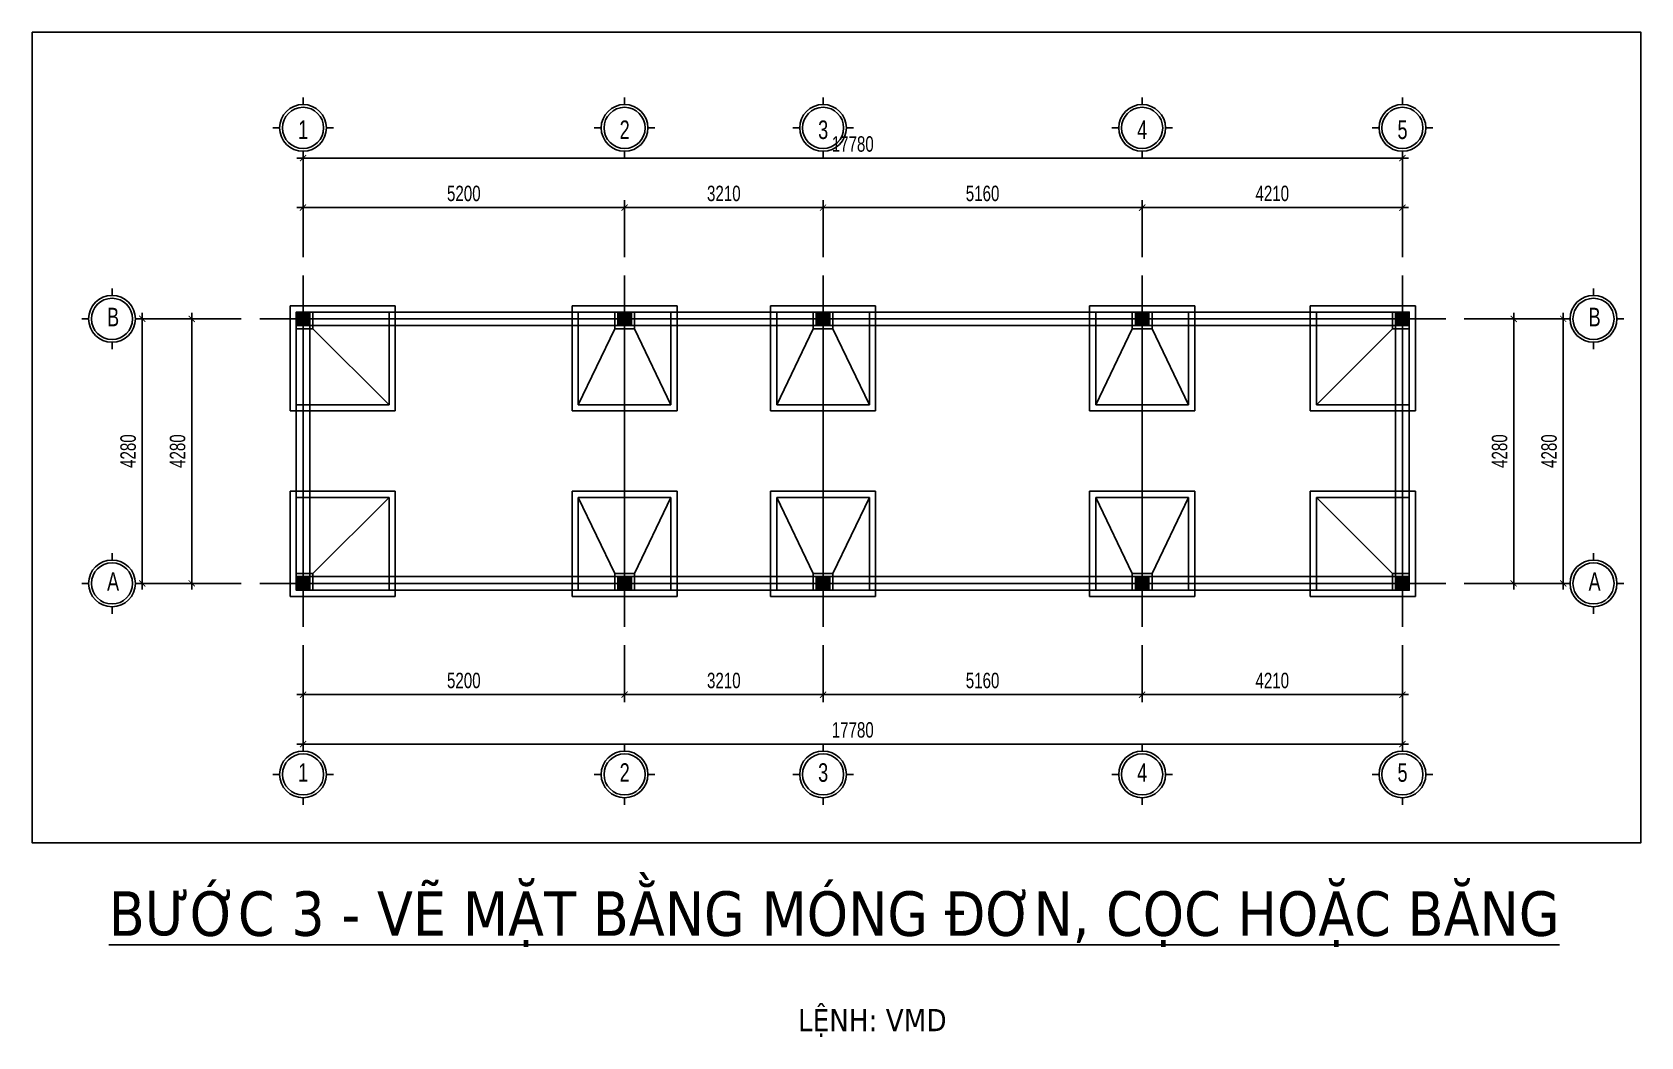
# Model space of a CAD drawing. Header units: inches. Extents: x 442278 to 842836, y -356313 to 59457.
# Drawn here: x 623288 to 649305, y -46742 to -30487 of the extents above; entities that cross this region are included whole.
import ezdxf

# ---------------------------------------------------------------- set-up
doc = ezdxf.new("R2010")
doc.units = ezdxf.units.IN
doc.header["$LTSCALE"] = 250
doc.header["$MEASUREMENT"] = 0
doc.linetypes.add('CENTER', pattern=[50.8, 31.75, -6.35, 6.35, -6.35])
for name, color, linetype in [('LA.BT', 7, 'Continuous'), ('LA.DIM', 251, 'Continuous'), ('LA.KHAC', 252, 'Continuous'), ('LA.TEXT', 60, 'Continuous'), ('LA.TRUC', 251, 'CENTER'), ('XDIT-BT', 7, 'Continuous'), ('XDIT-MANH', 252, 'Continuous')]:
    doc.layers.add(name, color=color, linetype=linetype)
doc.styles.add('AVANTH', font='')
doc.styles.add('S.STEXT', font='arial.ttf', dxfattribs={"width": 0.7})
doc.styles.get('AVANTH').set_extended_font_data('.VnAvantH')
doc.dimstyles.new('S.DIM100', dxfattribs={"dimtxt": 250, "dimasz": 100, "dimexe": 120, "dimexo": 0, "dimgap": 100, "dimtad": 1, "dimdec": 0, "dimzin": 13, "dimdsep": 46, "dimtxsty": 'S.STEXT', "dimblk": 'ARCHTICK', "dimblk1": 'ARCHTICK', "dimcen": 0, "dimdle": 100, "dimclrd": 251, "dimclre": 251, "dimclrt": 60, "dimadec": 0, "dimazin": 0, "dimtfac": 1, "dimtdec": 0, "dimtix": 1, "dimtmove": 2, "dimatfit": 3, "dimfxl": 1, "dimtolj": 1, "dimtzin": 13, "dimarcsym": 0})

# ---------------------------------------------------------------- blocks, each defined once
blk = doc.blocks.new('_ArchTick')
at = {"color": 0, "linetype": 'ByBlock', "const_width": 0.15}
blk.add_lwpolyline([(-0.5, -0.5), (0.5, 0.5)], dxfattribs=at)
blk = doc.blocks.new('*D289')
at = {"layer": 'DEFPOINTS', "color": 0, "transparency": 16777216}
for p in [(625869, -35126), (626669, -35126), (626669, -39406)]:
    blk.add_point(p, dxfattribs=at)
at = {"layer": 'LA.DIM', "color": 251, "lineweight": -2, "transparency": 16777216}
for p, q in [((625869, -39506), (625869, -35026)), ((626669, -35126), (625749, -35126)), ((626669, -39406), (625749, -39406))]:
    blk.add_line(p, q, dxfattribs=at)
at = {"layer": 'LA.DIM', "color": 251, "lineweight": -2, "transparency": 16777216, "xscale": 100, "yscale": 100, "zscale": 100}
for p, rotation in [((625869, -35126), 90), ((625869, -39406), 270)]:
    blk.add_blockref('_ArchTick', p, dxfattribs=dict(at, rotation=rotation))
at = {"layer": 'LA.DIM', "color": 60, "transparency": 16777216, "insert": (625641, -37266), "char_height": 250, "attachment_point": 5, "rotation": 90, "style": 'S.STEXT'}
blk.add_mtext('\\A1;4280', dxfattribs=at)
blk = doc.blocks.new('*D290')
at = {"layer": 'DEFPOINTS', "color": 0, "transparency": 16777216}
for p in [(625069, -35126), (626669, -35126), (626669, -39406)]:
    blk.add_point(p, dxfattribs=at)
at = {"layer": 'LA.DIM', "color": 251, "lineweight": -2, "transparency": 16777216}
for p, q in [((625069, -39506), (625069, -35026)), ((626669, -35126), (624949, -35126)), ((626669, -39406), (624949, -39406))]:
    blk.add_line(p, q, dxfattribs=at)
at = {"layer": 'LA.DIM', "color": 251, "lineweight": -2, "transparency": 16777216, "xscale": 100, "yscale": 100, "zscale": 100}
for p, rotation in [((625069, -35126), 90), ((625069, -39406), 270)]:
    blk.add_blockref('_ArchTick', p, dxfattribs=dict(at, rotation=rotation))
at = {"layer": 'LA.DIM', "color": 60, "transparency": 16777216, "insert": (624841, -37266), "char_height": 250, "attachment_point": 5, "rotation": 90, "style": 'S.STEXT'}
blk.add_mtext('\\A1;4280', dxfattribs=at)
blk = doc.blocks.new('*D291')
at = {"layer": 'DEFPOINTS', "color": 0, "transparency": 16777216}
for p in [(646449, -35126), (647249, -35126), (646449, -39406)]:
    blk.add_point(p, dxfattribs=at)
at = {"layer": 'LA.DIM', "color": 251, "lineweight": -2, "transparency": 16777216}
for p, q in [((647249, -39506), (647249, -35026)), ((646449, -35126), (647369, -35126)), ((646449, -39406), (647369, -39406))]:
    blk.add_line(p, q, dxfattribs=at)
at = {"layer": 'LA.DIM', "color": 251, "lineweight": -2, "transparency": 16777216, "xscale": 100, "yscale": 100, "zscale": 100}
for p, rotation in [((647249, -35126), 90), ((647249, -39406), 270)]:
    blk.add_blockref('_ArchTick', p, dxfattribs=dict(at, rotation=rotation))
at = {"layer": 'LA.DIM', "color": 60, "transparency": 16777216, "insert": (647021, -37266), "char_height": 250, "attachment_point": 5, "rotation": 90, "style": 'S.STEXT'}
blk.add_mtext('\\A1;4280', dxfattribs=at)
blk = doc.blocks.new('*D292')
at = {"layer": 'DEFPOINTS', "color": 0, "transparency": 16777216}
for p in [(646449, -35126), (648049, -35126), (646449, -39406)]:
    blk.add_point(p, dxfattribs=at)
at = {"layer": 'LA.DIM', "color": 251, "lineweight": -2, "transparency": 16777216}
for p, q in [((648049, -39506), (648049, -35026)), ((646449, -35126), (648169, -35126)), ((646449, -39406), (648169, -39406))]:
    blk.add_line(p, q, dxfattribs=at)
at = {"layer": 'LA.DIM', "color": 251, "lineweight": -2, "transparency": 16777216, "xscale": 100, "yscale": 100, "zscale": 100}
for p, rotation in [((648049, -35126), 90), ((648049, -39406), 270)]:
    blk.add_blockref('_ArchTick', p, dxfattribs=dict(at, rotation=rotation))
at = {"layer": 'LA.DIM', "color": 60, "transparency": 16777216, "insert": (647821, -37266), "char_height": 250, "attachment_point": 5, "rotation": 90, "style": 'S.STEXT'}
blk.add_mtext('\\A1;4280', dxfattribs=at)
blk = doc.blocks.new('*D293')
at = {"layer": 'DEFPOINTS', "color": 0, "transparency": 16777216}
for p in [(627669, -40406), (632869, -40406), (632869, -41206)]:
    blk.add_point(p, dxfattribs=at)
at = {"layer": 'LA.DIM', "color": 251, "lineweight": -2, "transparency": 16777216}
for p, q in [((627669, -40406), (627669, -41326)), ((632869, -40406), (632869, -41326)), ((627569, -41206), (632969, -41206))]:
    blk.add_line(p, q, dxfattribs=at)
at = {"layer": 'LA.DIM', "color": 251, "lineweight": -2, "transparency": 16777216, "xscale": 100, "yscale": 100, "zscale": 100, "rotation": 180}
blk.add_blockref('_ArchTick', (627669, -41206), dxfattribs=at)
at = {"layer": 'LA.DIM', "color": 251, "lineweight": -2, "transparency": 16777216, "xscale": 100, "yscale": 100, "zscale": 100}
blk.add_blockref('_ArchTick', (632869, -41206), dxfattribs=at)
at = {"layer": 'LA.DIM', "color": 60, "transparency": 16777216, "insert": (630269, -40978), "char_height": 250, "attachment_point": 5, "style": 'S.STEXT'}
blk.add_mtext('\\A1;5200', dxfattribs=at)
blk = doc.blocks.new('*D294')
at = {"layer": 'DEFPOINTS', "color": 0, "transparency": 16777216}
for p in [(627669, -40406), (645449, -40406), (645449, -42006)]:
    blk.add_point(p, dxfattribs=at)
at = {"layer": 'LA.DIM', "color": 251, "lineweight": -2, "transparency": 16777216}
for p, q in [((627669, -40406), (627669, -42126)), ((645449, -40406), (645449, -42126)), ((627569, -42006), (645549, -42006))]:
    blk.add_line(p, q, dxfattribs=at)
at = {"layer": 'LA.DIM', "color": 251, "lineweight": -2, "transparency": 16777216, "xscale": 100, "yscale": 100, "zscale": 100, "rotation": 180}
blk.add_blockref('_ArchTick', (627669, -42006), dxfattribs=at)
at = {"layer": 'LA.DIM', "color": 251, "lineweight": -2, "transparency": 16777216, "xscale": 100, "yscale": 100, "zscale": 100}
blk.add_blockref('_ArchTick', (645449, -42006), dxfattribs=at)
at = {"layer": 'LA.DIM', "color": 60, "transparency": 16777216, "insert": (636559, -41778), "char_height": 250, "attachment_point": 5, "style": 'S.STEXT'}
blk.add_mtext('\\A1;17780', dxfattribs=at)
blk = doc.blocks.new('*D295')
at = {"layer": 'DEFPOINTS', "color": 0, "transparency": 16777216}
for p in [(632869, -33326), (627669, -34126), (632869, -34126)]:
    blk.add_point(p, dxfattribs=at)
at = {"layer": 'LA.DIM', "color": 251, "lineweight": -2, "transparency": 16777216}
for p, q in [((627669, -34126), (627669, -33206)), ((632869, -34126), (632869, -33206)), ((627569, -33326), (632969, -33326))]:
    blk.add_line(p, q, dxfattribs=at)
at = {"layer": 'LA.DIM', "color": 251, "lineweight": -2, "transparency": 16777216, "xscale": 100, "yscale": 100, "zscale": 100, "rotation": 180}
blk.add_blockref('_ArchTick', (627669, -33326), dxfattribs=at)
at = {"layer": 'LA.DIM', "color": 251, "lineweight": -2, "transparency": 16777216, "xscale": 100, "yscale": 100, "zscale": 100}
blk.add_blockref('_ArchTick', (632869, -33326), dxfattribs=at)
at = {"layer": 'LA.DIM', "color": 60, "transparency": 16777216, "insert": (630269, -33098), "char_height": 250, "attachment_point": 5, "style": 'S.STEXT'}
blk.add_mtext('\\A1;5200', dxfattribs=at)
blk = doc.blocks.new('*D296')
at = {"layer": 'DEFPOINTS', "color": 0, "transparency": 16777216}
for p in [(645449, -32526), (627669, -34126), (645449, -34126)]:
    blk.add_point(p, dxfattribs=at)
at = {"layer": 'LA.DIM', "color": 251, "lineweight": -2, "transparency": 16777216}
for p, q in [((627669, -34126), (627669, -32406)), ((645449, -34126), (645449, -32406)), ((627569, -32526), (645549, -32526))]:
    blk.add_line(p, q, dxfattribs=at)
at = {"layer": 'LA.DIM', "color": 251, "lineweight": -2, "transparency": 16777216, "xscale": 100, "yscale": 100, "zscale": 100, "rotation": 180}
blk.add_blockref('_ArchTick', (627669, -32526), dxfattribs=at)
at = {"layer": 'LA.DIM', "color": 251, "lineweight": -2, "transparency": 16777216, "xscale": 100, "yscale": 100, "zscale": 100}
blk.add_blockref('_ArchTick', (645449, -32526), dxfattribs=at)
at = {"layer": 'LA.DIM', "color": 60, "transparency": 16777216, "insert": (636559, -32298), "char_height": 250, "attachment_point": 5, "style": 'S.STEXT'}
blk.add_mtext('\\A1;17780', dxfattribs=at)
blk = doc.blocks.new('*D297')
at = {"layer": 'DEFPOINTS', "color": 0, "transparency": 16777216}
for p in [(632869, -40406), (636079, -40406), (636079, -41206)]:
    blk.add_point(p, dxfattribs=at)
at = {"layer": 'LA.DIM', "color": 251, "lineweight": -2, "transparency": 16777216}
for p, q in [((632869, -40406), (632869, -41326)), ((636079, -40406), (636079, -41326)), ((632769, -41206), (636179, -41206))]:
    blk.add_line(p, q, dxfattribs=at)
at = {"layer": 'LA.DIM', "color": 251, "lineweight": -2, "transparency": 16777216, "xscale": 100, "yscale": 100, "zscale": 100, "rotation": 180}
blk.add_blockref('_ArchTick', (632869, -41206), dxfattribs=at)
at = {"layer": 'LA.DIM', "color": 251, "lineweight": -2, "transparency": 16777216, "xscale": 100, "yscale": 100, "zscale": 100}
blk.add_blockref('_ArchTick', (636079, -41206), dxfattribs=at)
at = {"layer": 'LA.DIM', "color": 60, "transparency": 16777216, "insert": (634474, -40978), "char_height": 250, "attachment_point": 5, "style": 'S.STEXT'}
blk.add_mtext('\\A1;3210', dxfattribs=at)
blk = doc.blocks.new('*D298')
at = {"layer": 'DEFPOINTS', "color": 0, "transparency": 16777216}
for p in [(627669, -40406), (645449, -40406), (645449, -42006)]:
    blk.add_point(p, dxfattribs=at)
at = {"layer": 'LA.DIM', "color": 251, "lineweight": -2, "transparency": 16777216}
for p, q in [((627669, -40406), (627669, -42126)), ((645449, -40406), (645449, -42126)), ((627569, -42006), (645549, -42006))]:
    blk.add_line(p, q, dxfattribs=at)
at = {"layer": 'LA.DIM', "color": 251, "lineweight": -2, "transparency": 16777216, "xscale": 100, "yscale": 100, "zscale": 100, "rotation": 180}
blk.add_blockref('_ArchTick', (627669, -42006), dxfattribs=at)
at = {"layer": 'LA.DIM', "color": 251, "lineweight": -2, "transparency": 16777216, "xscale": 100, "yscale": 100, "zscale": 100}
blk.add_blockref('_ArchTick', (645449, -42006), dxfattribs=at)
at = {"layer": 'LA.DIM', "color": 60, "transparency": 16777216, "insert": (636559, -41778), "char_height": 250, "attachment_point": 5, "style": 'S.STEXT'}
blk.add_mtext('\\A1;17780', dxfattribs=at)
blk = doc.blocks.new('*D299')
at = {"layer": 'DEFPOINTS', "color": 0, "transparency": 16777216}
for p in [(636079, -33326), (632869, -34126), (636079, -34126)]:
    blk.add_point(p, dxfattribs=at)
at = {"layer": 'LA.DIM', "color": 251, "lineweight": -2, "transparency": 16777216}
for p, q in [((632869, -34126), (632869, -33206)), ((636079, -34126), (636079, -33206)), ((632769, -33326), (636179, -33326))]:
    blk.add_line(p, q, dxfattribs=at)
at = {"layer": 'LA.DIM', "color": 251, "lineweight": -2, "transparency": 16777216, "xscale": 100, "yscale": 100, "zscale": 100, "rotation": 180}
blk.add_blockref('_ArchTick', (632869, -33326), dxfattribs=at)
at = {"layer": 'LA.DIM', "color": 251, "lineweight": -2, "transparency": 16777216, "xscale": 100, "yscale": 100, "zscale": 100}
blk.add_blockref('_ArchTick', (636079, -33326), dxfattribs=at)
at = {"layer": 'LA.DIM', "color": 60, "transparency": 16777216, "insert": (634474, -33098), "char_height": 250, "attachment_point": 5, "style": 'S.STEXT'}
blk.add_mtext('\\A1;3210', dxfattribs=at)
blk = doc.blocks.new('*D300')
at = {"layer": 'DEFPOINTS', "color": 0, "transparency": 16777216}
for p in [(645449, -32526), (627669, -34126), (645449, -34126)]:
    blk.add_point(p, dxfattribs=at)
at = {"layer": 'LA.DIM', "color": 251, "lineweight": -2, "transparency": 16777216}
for p, q in [((627669, -34126), (627669, -32406)), ((645449, -34126), (645449, -32406)), ((627569, -32526), (645549, -32526))]:
    blk.add_line(p, q, dxfattribs=at)
at = {"layer": 'LA.DIM', "color": 251, "lineweight": -2, "transparency": 16777216, "xscale": 100, "yscale": 100, "zscale": 100, "rotation": 180}
blk.add_blockref('_ArchTick', (627669, -32526), dxfattribs=at)
at = {"layer": 'LA.DIM', "color": 251, "lineweight": -2, "transparency": 16777216, "xscale": 100, "yscale": 100, "zscale": 100}
blk.add_blockref('_ArchTick', (645449, -32526), dxfattribs=at)
at = {"layer": 'LA.DIM', "color": 60, "transparency": 16777216, "insert": (636559, -32298), "char_height": 250, "attachment_point": 5, "style": 'S.STEXT'}
blk.add_mtext('\\A1;17780', dxfattribs=at)
blk = doc.blocks.new('*D301')
at = {"layer": 'DEFPOINTS', "color": 0, "transparency": 16777216}
for p in [(636079, -40406), (641239, -40406), (641239, -41206)]:
    blk.add_point(p, dxfattribs=at)
at = {"layer": 'LA.DIM', "color": 251, "lineweight": -2, "transparency": 16777216}
for p, q in [((636079, -40406), (636079, -41326)), ((641239, -40406), (641239, -41326)), ((635979, -41206), (641339, -41206))]:
    blk.add_line(p, q, dxfattribs=at)
at = {"layer": 'LA.DIM', "color": 251, "lineweight": -2, "transparency": 16777216, "xscale": 100, "yscale": 100, "zscale": 100, "rotation": 180}
blk.add_blockref('_ArchTick', (636079, -41206), dxfattribs=at)
at = {"layer": 'LA.DIM', "color": 251, "lineweight": -2, "transparency": 16777216, "xscale": 100, "yscale": 100, "zscale": 100}
blk.add_blockref('_ArchTick', (641239, -41206), dxfattribs=at)
at = {"layer": 'LA.DIM', "color": 60, "transparency": 16777216, "insert": (638659, -40978), "char_height": 250, "attachment_point": 5, "style": 'S.STEXT'}
blk.add_mtext('\\A1;5160', dxfattribs=at)
blk = doc.blocks.new('*D302')
at = {"layer": 'DEFPOINTS', "color": 0, "transparency": 16777216}
for p in [(627669, -40406), (645449, -40406), (645449, -42006)]:
    blk.add_point(p, dxfattribs=at)
at = {"layer": 'LA.DIM', "color": 251, "lineweight": -2, "transparency": 16777216}
for p, q in [((627669, -40406), (627669, -42126)), ((645449, -40406), (645449, -42126)), ((627569, -42006), (645549, -42006))]:
    blk.add_line(p, q, dxfattribs=at)
at = {"layer": 'LA.DIM', "color": 251, "lineweight": -2, "transparency": 16777216, "xscale": 100, "yscale": 100, "zscale": 100, "rotation": 180}
blk.add_blockref('_ArchTick', (627669, -42006), dxfattribs=at)
at = {"layer": 'LA.DIM', "color": 251, "lineweight": -2, "transparency": 16777216, "xscale": 100, "yscale": 100, "zscale": 100}
blk.add_blockref('_ArchTick', (645449, -42006), dxfattribs=at)
at = {"layer": 'LA.DIM', "color": 60, "transparency": 16777216, "insert": (636559, -41778), "char_height": 250, "attachment_point": 5, "style": 'S.STEXT'}
blk.add_mtext('\\A1;17780', dxfattribs=at)
blk = doc.blocks.new('*D303')
at = {"layer": 'DEFPOINTS', "color": 0, "transparency": 16777216}
for p in [(641239, -33326), (636079, -34126), (641239, -34126)]:
    blk.add_point(p, dxfattribs=at)
at = {"layer": 'LA.DIM', "color": 251, "lineweight": -2, "transparency": 16777216}
for p, q in [((636079, -34126), (636079, -33206)), ((641239, -34126), (641239, -33206)), ((635979, -33326), (641339, -33326))]:
    blk.add_line(p, q, dxfattribs=at)
at = {"layer": 'LA.DIM', "color": 251, "lineweight": -2, "transparency": 16777216, "xscale": 100, "yscale": 100, "zscale": 100, "rotation": 180}
blk.add_blockref('_ArchTick', (636079, -33326), dxfattribs=at)
at = {"layer": 'LA.DIM', "color": 251, "lineweight": -2, "transparency": 16777216, "xscale": 100, "yscale": 100, "zscale": 100}
blk.add_blockref('_ArchTick', (641239, -33326), dxfattribs=at)
at = {"layer": 'LA.DIM', "color": 60, "transparency": 16777216, "insert": (638659, -33098), "char_height": 250, "attachment_point": 5, "style": 'S.STEXT'}
blk.add_mtext('\\A1;5160', dxfattribs=at)
blk = doc.blocks.new('*D304')
at = {"layer": 'DEFPOINTS', "color": 0, "transparency": 16777216}
for p in [(645449, -32526), (627669, -34126), (645449, -34126)]:
    blk.add_point(p, dxfattribs=at)
at = {"layer": 'LA.DIM', "color": 251, "lineweight": -2, "transparency": 16777216}
for p, q in [((627669, -34126), (627669, -32406)), ((645449, -34126), (645449, -32406)), ((627569, -32526), (645549, -32526))]:
    blk.add_line(p, q, dxfattribs=at)
at = {"layer": 'LA.DIM', "color": 251, "lineweight": -2, "transparency": 16777216, "xscale": 100, "yscale": 100, "zscale": 100, "rotation": 180}
blk.add_blockref('_ArchTick', (627669, -32526), dxfattribs=at)
at = {"layer": 'LA.DIM', "color": 251, "lineweight": -2, "transparency": 16777216, "xscale": 100, "yscale": 100, "zscale": 100}
blk.add_blockref('_ArchTick', (645449, -32526), dxfattribs=at)
at = {"layer": 'LA.DIM', "color": 60, "transparency": 16777216, "insert": (636559, -32298), "char_height": 250, "attachment_point": 5, "style": 'S.STEXT'}
blk.add_mtext('\\A1;17780', dxfattribs=at)
blk = doc.blocks.new('*D305')
at = {"layer": 'DEFPOINTS', "color": 0, "transparency": 16777216}
for p in [(641239, -40406), (645449, -40406), (645449, -41206)]:
    blk.add_point(p, dxfattribs=at)
at = {"layer": 'LA.DIM', "color": 251, "lineweight": -2, "transparency": 16777216}
for p, q in [((641239, -40406), (641239, -41326)), ((645449, -40406), (645449, -41326)), ((641139, -41206), (645549, -41206))]:
    blk.add_line(p, q, dxfattribs=at)
at = {"layer": 'LA.DIM', "color": 251, "lineweight": -2, "transparency": 16777216, "xscale": 100, "yscale": 100, "zscale": 100, "rotation": 180}
blk.add_blockref('_ArchTick', (641239, -41206), dxfattribs=at)
at = {"layer": 'LA.DIM', "color": 251, "lineweight": -2, "transparency": 16777216, "xscale": 100, "yscale": 100, "zscale": 100}
blk.add_blockref('_ArchTick', (645449, -41206), dxfattribs=at)
at = {"layer": 'LA.DIM', "color": 60, "transparency": 16777216, "insert": (643344, -40978), "char_height": 250, "attachment_point": 5, "style": 'S.STEXT'}
blk.add_mtext('\\A1;4210', dxfattribs=at)
blk = doc.blocks.new('*D306')
at = {"layer": 'DEFPOINTS', "color": 0, "transparency": 16777216}
for p in [(627669, -40406), (645449, -40406), (645449, -42006)]:
    blk.add_point(p, dxfattribs=at)
at = {"layer": 'LA.DIM', "color": 251, "lineweight": -2, "transparency": 16777216}
for p, q in [((627669, -40406), (627669, -42126)), ((645449, -40406), (645449, -42126)), ((627569, -42006), (645549, -42006))]:
    blk.add_line(p, q, dxfattribs=at)
at = {"layer": 'LA.DIM', "color": 251, "lineweight": -2, "transparency": 16777216, "xscale": 100, "yscale": 100, "zscale": 100, "rotation": 180}
blk.add_blockref('_ArchTick', (627669, -42006), dxfattribs=at)
at = {"layer": 'LA.DIM', "color": 251, "lineweight": -2, "transparency": 16777216, "xscale": 100, "yscale": 100, "zscale": 100}
blk.add_blockref('_ArchTick', (645449, -42006), dxfattribs=at)
at = {"layer": 'LA.DIM', "color": 60, "transparency": 16777216, "insert": (636559, -41778), "char_height": 250, "attachment_point": 5, "style": 'S.STEXT'}
blk.add_mtext('\\A1;17780', dxfattribs=at)
blk = doc.blocks.new('*D307')
at = {"layer": 'DEFPOINTS', "color": 0, "transparency": 16777216}
for p in [(645449, -33326), (641239, -34126), (645449, -34126)]:
    blk.add_point(p, dxfattribs=at)
at = {"layer": 'LA.DIM', "color": 251, "lineweight": -2, "transparency": 16777216}
for p, q in [((641239, -34126), (641239, -33206)), ((645449, -34126), (645449, -33206)), ((641139, -33326), (645549, -33326))]:
    blk.add_line(p, q, dxfattribs=at)
at = {"layer": 'LA.DIM', "color": 251, "lineweight": -2, "transparency": 16777216, "xscale": 100, "yscale": 100, "zscale": 100, "rotation": 180}
blk.add_blockref('_ArchTick', (641239, -33326), dxfattribs=at)
at = {"layer": 'LA.DIM', "color": 251, "lineweight": -2, "transparency": 16777216, "xscale": 100, "yscale": 100, "zscale": 100}
blk.add_blockref('_ArchTick', (645449, -33326), dxfattribs=at)
at = {"layer": 'LA.DIM', "color": 60, "transparency": 16777216, "insert": (643344, -33098), "char_height": 250, "attachment_point": 5, "style": 'S.STEXT'}
blk.add_mtext('\\A1;4210', dxfattribs=at)
blk = doc.blocks.new('*D308')
at = {"layer": 'DEFPOINTS', "color": 0, "transparency": 16777216}
for p in [(645449, -32526), (627669, -34126), (645449, -34126)]:
    blk.add_point(p, dxfattribs=at)
at = {"layer": 'LA.DIM', "color": 251, "lineweight": -2, "transparency": 16777216}
for p, q in [((627669, -34126), (627669, -32406)), ((645449, -34126), (645449, -32406)), ((627569, -32526), (645549, -32526))]:
    blk.add_line(p, q, dxfattribs=at)
at = {"layer": 'LA.DIM', "color": 251, "lineweight": -2, "transparency": 16777216, "xscale": 100, "yscale": 100, "zscale": 100, "rotation": 180}
blk.add_blockref('_ArchTick', (627669, -32526), dxfattribs=at)
at = {"layer": 'LA.DIM', "color": 251, "lineweight": -2, "transparency": 16777216, "xscale": 100, "yscale": 100, "zscale": 100}
blk.add_blockref('_ArchTick', (645449, -32526), dxfattribs=at)
at = {"layer": 'LA.DIM', "color": 60, "transparency": 16777216, "insert": (636559, -32298), "char_height": 250, "attachment_point": 5, "style": 'S.STEXT'}
blk.add_mtext('\\A1;17780', dxfattribs=at)

msp = doc.modelspace()

# ---------------------------------------------------------------- hatches: boundary and pattern name
at = {"layer": 'LA.KHAC'}
for points in [[(627559.41, -35016), (627559.41, -35236), (627779.41, -35236), (627779.41, -35016)], [(632759.41, -35016), (632759.41, -35236), (632979.41, -35236), (632979.41, -35016)], [(635969.41, -35016), (635969.41, -35236), (636189.41, -35236), (636189.41, -35016)], [(641129.41, -35016), (641129.41, -35236), (641349.41, -35236), (641349.41, -35016)], [(645558.74, -35016), (645558.74, -35236), (645338.74, -35236), (645338.74, -35016)], [(627559.41, -39516), (627559.41, -39296), (627779.41, -39296), (627779.41, -39516)], [(632759.41, -39516), (632759.41, -39296), (632979.41, -39296), (632979.41, -39516)], [(635969.41, -39516), (635969.41, -39296), (636189.41, -39296), (636189.41, -39516)], [(641129.41, -39516), (641129.41, -39296), (641349.41, -39296), (641349.41, -39516)], [(645558.74, -39516), (645558.74, -39296), (645338.74, -39296), (645338.74, -39516)]]:
    msp.add_hatch(color=256, dxfattribs=at).paths.add_polyline_path(points, flags=16)

# ---------------------------------------------------------------- linework, layer by layer
at = {"layer": 'LA.BT'}
for p, q in [((627559.52, -35016), (629059.52, -35016)), ((627559.52, -36516), (627559.52, -35016)), ((629059.52, -35016), (629059.52, -36516)), ((632119.52, -35016), (633619.52, -35016)), ((632119.52, -36516), (632119.52, -35016)), ((633619.52, -35016), (633619.52, -36516)), ((635329.52, -35016), (636829.52, -35016)), ((635329.52, -36516), (635329.52, -35016)), ((636829.52, -35016), (636829.52, -36516)), ((640489.52, -35016), (641989.52, -35016)), ((640489.52, -36516), (640489.52, -35016)), ((641989.52, -35016), (641989.52, -36516)), ((645558.64, -35016), (644058.64, -35016)), ((644058.64, -35016), (644058.64, -36516)), ((645558.64, -36516), (645558.64, -35016)), ((629059.52, -36516), (627559.52, -36516)), ((633619.52, -36516), (632119.52, -36516)), ((636829.52, -36516), (635329.52, -36516)), ((641989.52, -36516), (640489.52, -36516)), ((644058.64, -36516), (645558.64, -36516)), ((629059.52, -38016), (627559.52, -38016)), ((627559.52, -38016), (627559.52, -39516)), ((629059.52, -39516), (629059.52, -38016)), ((633619.52, -38016), (632119.52, -38016)), ((632119.52, -38016), (632119.52, -39516)), ((633619.52, -39516), (633619.52, -38016)), ((636829.52, -38016), (635329.52, -38016)), ((635329.52, -38016), (635329.52, -39516)), ((636829.52, -39516), (636829.52, -38016)), ((641989.52, -38016), (640489.52, -38016)), ((640489.52, -38016), (640489.52, -39516)), ((641989.52, -39516), (641989.52, -38016)), ((644058.64, -39516), (644058.64, -38016)), ((644058.64, -38016), (645558.64, -38016)), ((645558.64, -38016), (645558.64, -39516)), ((627559.52, -39516), (629059.52, -39516)), ((632119.52, -39516), (633619.52, -39516)), ((635329.52, -39516), (636829.52, -39516)), ((640489.52, -39516), (641989.52, -39516)), ((645558.64, -39516), (644058.64, -39516))]:
    msp.add_line(p, q, dxfattribs=at)
for points in [[(627559.41, -35016), (627559.41, -35236), (627779.41, -35236), (627779.41, -35016)], [(627559.52, -35236), (627779.52, -35236), (627779.52, -35016), (627559.52, -35016)], [(632759.41, -35016), (632759.41, -35236), (632979.41, -35236), (632979.41, -35016)], [(632759.52, -35236), (632979.52, -35236), (632979.52, -35016), (632759.52, -35016)], [(632759.52, -35236), (632979.52, -35236), (632979.52, -35016), (632759.52, -35016)], [(635969.41, -35016), (635969.41, -35236), (636189.41, -35236), (636189.41, -35016)], [(635969.52, -35236), (636189.52, -35236), (636189.52, -35016), (635969.52, -35016)], [(635969.52, -35236), (636189.52, -35236), (636189.52, -35016), (635969.52, -35016)], [(641129.41, -35016), (641129.41, -35236), (641349.41, -35236), (641349.41, -35016)], [(641129.52, -35236), (641349.52, -35236), (641349.52, -35016), (641129.52, -35016)], [(641129.52, -35236), (641349.52, -35236), (641349.52, -35016), (641129.52, -35016)], [(645558.64, -35236), (645338.64, -35236), (645338.64, -35016), (645558.64, -35016)], [(645558.74, -35016), (645558.74, -35236), (645338.74, -35236), (645338.74, -35016)], [(627559.41, -39516), (627559.41, -39296), (627779.41, -39296), (627779.41, -39516)], [(627559.52, -39296), (627779.52, -39296), (627779.52, -39516), (627559.52, -39516)], [(632759.41, -39516), (632759.41, -39296), (632979.41, -39296), (632979.41, -39516)], [(632759.52, -39296), (632979.52, -39296), (632979.52, -39516), (632759.52, -39516)], [(632759.52, -39296), (632979.52, -39296), (632979.52, -39516), (632759.52, -39516)], [(635969.41, -39516), (635969.41, -39296), (636189.41, -39296), (636189.41, -39516)], [(635969.52, -39296), (636189.52, -39296), (636189.52, -39516), (635969.52, -39516)], [(635969.52, -39296), (636189.52, -39296), (636189.52, -39516), (635969.52, -39516)], [(641129.41, -39516), (641129.41, -39296), (641349.41, -39296), (641349.41, -39516)], [(641129.52, -39296), (641349.52, -39296), (641349.52, -39516), (641129.52, -39516)], [(641129.52, -39296), (641349.52, -39296), (641349.52, -39516), (641129.52, -39516)], [(645558.64, -39296), (645338.64, -39296), (645338.64, -39516), (645558.64, -39516)], [(645558.74, -39516), (645558.74, -39296), (645338.74, -39296), (645338.74, -39516)]]:
    msp.add_lwpolyline(points, close=True, dxfattribs=at)
at = {"layer": 'LA.KHAC'}
for p, q in [((627459.52, -34916), (629159.52, -34916)), ((627459.52, -36616), (627459.52, -34916)), ((629159.52, -34916), (629159.52, -36616)), ((632019.52, -34916), (633719.52, -34916)), ((632019.52, -36616), (632019.52, -34916)), ((633719.52, -34916), (633719.52, -36616)), ((635229.52, -34916), (636929.52, -34916)), ((635229.52, -36616), (635229.52, -34916)), ((636929.52, -34916), (636929.52, -36616)), ((640389.52, -34916), (642089.52, -34916)), ((640389.52, -36616), (640389.52, -34916)), ((642089.52, -34916), (642089.52, -36616)), ((645658.64, -34916), (643958.64, -34916)), ((643958.64, -34916), (643958.64, -36616)), ((645658.64, -36616), (645658.64, -34916)), ((629059.52, -36516), (627829.52, -35286)), ((632119.52, -36516), (632709.52, -35286)), ((633619.52, -36516), (633029.52, -35286)), ((635329.52, -36516), (635919.52, -35286)), ((636829.52, -36516), (636239.52, -35286)), ((640489.52, -36516), (641079.52, -35286)), ((641989.52, -36516), (641399.52, -35286)), ((644058.64, -36516), (645288.64, -35286)), ((629159.52, -36616), (627459.52, -36616)), ((633719.52, -36616), (632019.52, -36616)), ((636929.52, -36616), (635229.52, -36616)), ((642089.52, -36616), (640389.52, -36616)), ((643958.64, -36616), (645658.64, -36616)), ((629159.52, -37916), (627459.52, -37916)), ((627459.52, -37916), (627459.52, -39616)), ((629159.52, -39616), (629159.52, -37916)), ((633719.52, -37916), (632019.52, -37916)), ((632019.52, -37916), (632019.52, -39616)), ((633719.52, -39616), (633719.52, -37916)), ((636929.52, -37916), (635229.52, -37916)), ((635229.52, -37916), (635229.52, -39616)), ((636929.52, -39616), (636929.52, -37916)), ((642089.52, -37916), (640389.52, -37916)), ((640389.52, -37916), (640389.52, -39616)), ((642089.52, -39616), (642089.52, -37916)), ((643958.64, -39616), (643958.64, -37916)), ((643958.64, -37916), (645658.64, -37916)), ((645658.64, -37916), (645658.64, -39616)), ((629059.52, -38016), (627829.52, -39246)), ((632119.52, -38016), (632709.52, -39246)), ((633619.52, -38016), (633029.52, -39246)), ((635329.52, -38016), (635919.52, -39246)), ((636829.52, -38016), (636239.52, -39246)), ((640489.52, -38016), (641079.52, -39246)), ((641989.52, -38016), (641399.52, -39246)), ((644058.64, -38016), (645288.64, -39246)), ((627459.52, -39616), (629159.52, -39616)), ((632019.52, -39616), (633719.52, -39616)), ((635229.52, -39616), (636929.52, -39616)), ((640389.52, -39616), (642089.52, -39616)), ((645658.64, -39616), (643958.64, -39616))]:
    msp.add_line(p, q, dxfattribs=at)
for points in [[(627559.52, -35286), (627829.52, -35286), (627829.52, -35016), (627559.52, -35016)], [(632709.52, -35286), (633029.52, -35286), (633029.52, -35016), (632709.52, -35016)], [(635919.52, -35286), (636239.52, -35286), (636239.52, -35016), (635919.52, -35016)], [(641079.52, -35286), (641399.52, -35286), (641399.52, -35016), (641079.52, -35016)], [(645558.64, -35286), (645288.64, -35286), (645288.64, -35016), (645558.64, -35016)], [(627559.52, -39246), (627829.52, -39246), (627829.52, -39516), (627559.52, -39516)], [(632709.52, -39246), (633029.52, -39246), (633029.52, -39516), (632709.52, -39516)], [(635919.52, -39246), (636239.52, -39246), (636239.52, -39516), (635919.52, -39516)], [(641079.52, -39246), (641399.52, -39246), (641399.52, -39516), (641079.52, -39516)], [(645558.64, -39246), (645288.64, -39246), (645288.64, -39516), (645558.64, -39516)]]:
    msp.add_lwpolyline(points, close=True, dxfattribs=at)
at = {"layer": 'LA.TRUC', "ltscale": 30}
for p, q in [((627669.08, -40106), (627669.08, -34426)), ((632869.08, -40106), (632869.08, -34426)), ((636079.08, -40106), (636079.08, -34426)), ((641239.08, -40106), (641239.08, -34426)), ((645449.08, -40106), (645449.08, -34426)), ((626969.08, -35126), (646149.08, -35126)), ((626969.08, -39406), (646149.08, -39406))]:
    msp.add_line(p, q, dxfattribs=at)
at = {"layer": 'LA.TRUC', "ltscale": 5}
for p, q in [((627669.52, -35016), (627669.52, -36516)), ((632869.52, -35016), (632869.52, -36516)), ((636079.52, -35016), (636079.52, -36516)), ((641239.52, -35016), (641239.52, -36516)), ((645448.64, -35016), (645448.64, -36516)), ((627559.52, -35126), (629059.52, -35126)), ((632119.52, -35126), (633619.52, -35126)), ((635329.52, -35126), (636829.52, -35126)), ((640489.52, -35126), (641989.52, -35126)), ((645558.64, -35126), (644058.64, -35126)), ((627669.52, -39516), (627669.52, -38016)), ((632869.52, -39516), (632869.52, -38016)), ((636079.52, -39516), (636079.52, -38016)), ((641239.52, -39516), (641239.52, -38016)), ((645448.64, -39516), (645448.64, -38016)), ((627559.52, -39406), (629059.52, -39406)), ((632119.52, -39406), (633619.52, -39406)), ((635329.52, -39406), (636829.52, -39406)), ((640489.52, -39406), (641989.52, -39406)), ((645558.64, -39406), (644058.64, -39406))]:
    msp.add_line(p, q, dxfattribs=at)
at = {"layer": 'XDIT-BT'}
for p, q in [((627558.73, -35016), (645558.74, -35016)), ((627559.43, -39516), (627558.73, -35016)), ((645558.74, -35016), (645558.74, -39516)), ((627778.76, -35236), (645338.74, -35236)), ((627779.39, -39296), (627778.76, -35236)), ((645338.74, -35236), (645338.74, -39296)), ((645558.74, -39516), (627559.43, -39516)), ((645338.74, -39296), (627779.39, -39296))]:
    msp.add_line(p, q, dxfattribs=at)
at = {"layer": 'XDIT-BT', "linetype": 'Continuous'}
for centre in [(627669.08, -32036.22), (632869.08, -32036.22), (636079.08, -32036.22), (641239.08, -32036.22), (645449.08, -32036.22), (624579.3, -35126), (648539.3, -35126), (624579.3, -39406), (648539.3, -39406), (627669.08, -42496.22), (632869.08, -42496.22), (636079.08, -42496.22), (641239.08, -42496.22), (645449.08, -42496.22)]:
    msp.add_circle(centre, 332.64, dxfattribs=at)
at = {"layer": 'XDIT-MANH', "linetype": 'Continuous'}
for p, q in [((627669.08, -31546), (627669.08, -31657.94)), ((632869.08, -31546), (632869.08, -31657.94)), ((636079.08, -31546), (636079.08, -31657.94)), ((641239.08, -31546), (641239.08, -31657.94)), ((645449.08, -31546), (645449.08, -31657.94)), ((627290.8, -32036.22), (627178.85, -32036.22)), ((628047.35, -32036.22), (628159.3, -32036.22)), ((632490.8, -32036.22), (632378.85, -32036.22)), ((633247.35, -32036.22), (633359.3, -32036.22)), ((635700.8, -32036.22), (635588.85, -32036.22)), ((636457.35, -32036.22), (636569.3, -32036.22)), ((640860.8, -32036.22), (640748.85, -32036.22)), ((641617.35, -32036.22), (641729.3, -32036.22)), ((645070.8, -32036.22), (644958.85, -32036.22)), ((645827.35, -32036.22), (645939.3, -32036.22)), ((627669.08, -32526.44), (627669.08, -32414.5)), ((632869.08, -32526.44), (632869.08, -32414.5)), ((636079.08, -32526.44), (636079.08, -32414.5)), ((641239.08, -32526.44), (641239.08, -32414.5)), ((645449.08, -32526.44), (645449.08, -32414.5)), ((624579.3, -34635.78), (624579.3, -34747.72)), ((648539.3, -34635.78), (648539.3, -34747.72)), ((624201.02, -35126), (624089.08, -35126)), ((624957.58, -35126), (625069.52, -35126)), ((648161.02, -35126), (648049.08, -35126)), ((648917.58, -35126), (649029.52, -35126)), ((624579.3, -35616.22), (624579.3, -35504.28)), ((648539.3, -35616.22), (648539.3, -35504.28)), ((624579.3, -38915.78), (624579.3, -39027.72)), ((648539.3, -38915.78), (648539.3, -39027.72)), ((624201.02, -39406), (624089.08, -39406)), ((624957.58, -39406), (625069.52, -39406)), ((648161.02, -39406), (648049.08, -39406)), ((648917.58, -39406), (649029.52, -39406)), ((624579.3, -39896.22), (624579.3, -39784.28)), ((648539.3, -39896.22), (648539.3, -39784.28)), ((627669.08, -42006), (627669.08, -42117.94)), ((632869.08, -42006), (632869.08, -42117.94)), ((636079.08, -42006), (636079.08, -42117.94)), ((641239.08, -42006), (641239.08, -42117.94)), ((645449.08, -42006), (645449.08, -42117.94)), ((627290.8, -42496.22), (627178.85, -42496.22)), ((628047.35, -42496.22), (628159.3, -42496.22)), ((632490.8, -42496.22), (632378.85, -42496.22)), ((633247.35, -42496.22), (633359.3, -42496.22)), ((635700.8, -42496.22), (635588.85, -42496.22)), ((636457.35, -42496.22), (636569.3, -42496.22)), ((640860.8, -42496.22), (640748.85, -42496.22)), ((641617.35, -42496.22), (641729.3, -42496.22)), ((645070.8, -42496.22), (644958.85, -42496.22)), ((645827.35, -42496.22), (645939.3, -42496.22)), ((627669.08, -42986.44), (627669.08, -42874.5)), ((632869.08, -42986.44), (632869.08, -42874.5)), ((636079.08, -42986.44), (636079.08, -42874.5)), ((641239.08, -42986.44), (641239.08, -42874.5)), ((645449.08, -42986.44), (645449.08, -42874.5))]:
    msp.add_line(p, q, dxfattribs=at)
at = {"layer": 'XDIT-MANH'}
for p, q in [((627669.41, -35126), (627670.41, -35126)), ((632869.41, -35126), (632870.41, -35126)), ((636079.41, -35126), (636080.41, -35126)), ((641239.41, -35126), (641240.41, -35126)), ((645448.74, -35126), (645447.74, -35126)), ((627669.41, -39406), (627670.41, -39406)), ((632869.41, -39406), (632870.41, -39406)), ((636079.41, -39406), (636080.41, -39406)), ((641239.41, -39406), (641240.41, -39406)), ((645448.74, -39406), (645447.74, -39406))]:
    msp.add_line(p, q, dxfattribs=at)
msp.add_lwpolyline([(623288.27, -30487.41), (649304.62, -30487.41), (649304.62, -43605.61), (623288.27, -43605.61)], close=True, dxfattribs=at)
at = {"layer": 'XDIT-MANH', "linetype": 'Continuous'}
for centre in [(627669.08, -32036.22), (632869.08, -32036.22), (636079.08, -32036.22), (641239.08, -32036.22), (645449.08, -32036.22), (624579.3, -35126), (648539.3, -35126), (624579.3, -39406), (648539.3, -39406), (627669.08, -42496.22), (632869.08, -42496.22), (636079.08, -42496.22), (641239.08, -42496.22), (645449.08, -42496.22)]:
    msp.add_circle(centre, 378.28, dxfattribs=at)

# ---------------------------------------------------------------- texts
at = {"layer": 'LA.TEXT', "style": 'S.STEXT', "width": 0.7}
for s, p in [('1', (627589.08, -32216)), ('2', (632789.08, -32216)), ('3', (635999.08, -32216)), ('4', (641159.08, -32216)), ('5', (645369.08, -32216)), ('B', (624499.08, -35246)), ('B', (648459.08, -35246)), ('A', (624499.08, -39526)), ('A', (648459.08, -39526)), ('1', (627589.08, -42616)), ('2', (632789.08, -42616)), ('3', (635999.08, -42616)), ('4', (641159.08, -42616)), ('5', (645369.08, -42616))]:
    msp.add_text(s, height=300, dxfattribs=at).set_placement(p)
at = {"layer": 'LA.TEXT', "attachment_point": 7, "style": 'AVANTH'}
for s, insert, char_height, width in [('{\\fTahoma|b0|i0|c0|p34;\\LBƯỚC 3 - VẼ MẶT BẰNG MÓNG ĐƠN, CỌC HOẶC BĂNG}', (624527.83, -45288.81), 720, 36335.2214), ('{\\fTahoma|b0|i0|c0|p34;LỆNH: VMD}', (635673.3, -46742.24), 360, 14164.1358)]:
    msp.add_mtext(s, dxfattribs=dict(at, insert=insert, char_height=char_height, width=width))

# ---------------------------------------------------------------- dimensions: what is measured, and where the dimension line sits
at = {"layer": 'LA.DIM'}
for base, p1, p2, picture, middle in [((645449.08, -32526), (627669.08, -34126), (645449.08, -34126), '*D296', (636559.08, -32298.36)), ((645449.08, -32526), (627669.08, -34126), (645449.08, -34126), '*D300', (636559.08, -32298.36)), ((645449.08, -32526), (627669.08, -34126), (645449.08, -34126), '*D304', (636559.08, -32298.36)), ((645449.08, -32526), (627669.08, -34126), (645449.08, -34126), '*D308', (636559.08, -32298.36)), ((632869.08, -33326), (627669.08, -34126), (632869.08, -34126), '*D295', (630269.08, -33098.36)), ((636079.08, -33326), (632869.08, -34126), (636079.08, -34126), '*D299', (634474.08, -33098.27)), ((641239.08, -33326), (636079.08, -34126), (641239.08, -34126), '*D303', (638659.08, -33098.36)), ((645449.08, -33326), (641239.08, -34126), (645449.08, -34126), '*D307', (643344.08, -33098.36)), ((632869.08, -41206), (627669.08, -40406), (632869.08, -40406), '*D293', (630269.08, -40978.36)), ((645449.08, -42006), (627669.08, -40406), (645449.08, -40406), '*D294', (636559.08, -41778.36)), ((645449.08, -42006), (627669.08, -40406), (645449.08, -40406), '*D298', (636559.08, -41778.36)), ((645449.08, -42006), (627669.08, -40406), (645449.08, -40406), '*D302', (636559.08, -41778.36)), ((645449.08, -42006), (627669.08, -40406), (645449.08, -40406), '*D306', (636559.08, -41778.36)), ((636079.08, -41206), (632869.08, -40406), (636079.08, -40406), '*D297', (634474.08, -40978.27)), ((641239.08, -41206), (636079.08, -40406), (641239.08, -40406), '*D301', (638659.08, -40978.36)), ((645449.08, -41206), (641239.08, -40406), (645449.08, -40406), '*D305', (643344.08, -40978.36))]:
    dim = msp.add_linear_dim(base=base, p1=p1, p2=p2, dimstyle='S.DIM100', dxfattribs=at)
    dim.commit()
    dim.dimension.update_dxf_attribs({"geometry": picture, "text_midpoint": middle})
for base, p1, p2, picture, middle in [((625069.08, -35126), (626669.08, -39406), (626669.08, -35126), '*D290', (624841.43, -37266)), ((625869.08, -35126), (626669.08, -39406), (626669.08, -35126), '*D289', (625641.43, -37266)), ((647249.08, -35126), (646449.08, -39406), (646449.08, -35126), '*D291', (647021.43, -37266)), ((648049.08, -35126), (646449.08, -39406), (646449.08, -35126), '*D292', (647821.43, -37266))]:
    dim = msp.add_linear_dim(base=base, p1=p1, p2=p2, angle=90, dimstyle='S.DIM100', dxfattribs=at)
    dim.commit()
    dim.dimension.update_dxf_attribs({"geometry": picture, "text_midpoint": middle})

doc.saveas('drawing.dxf')
